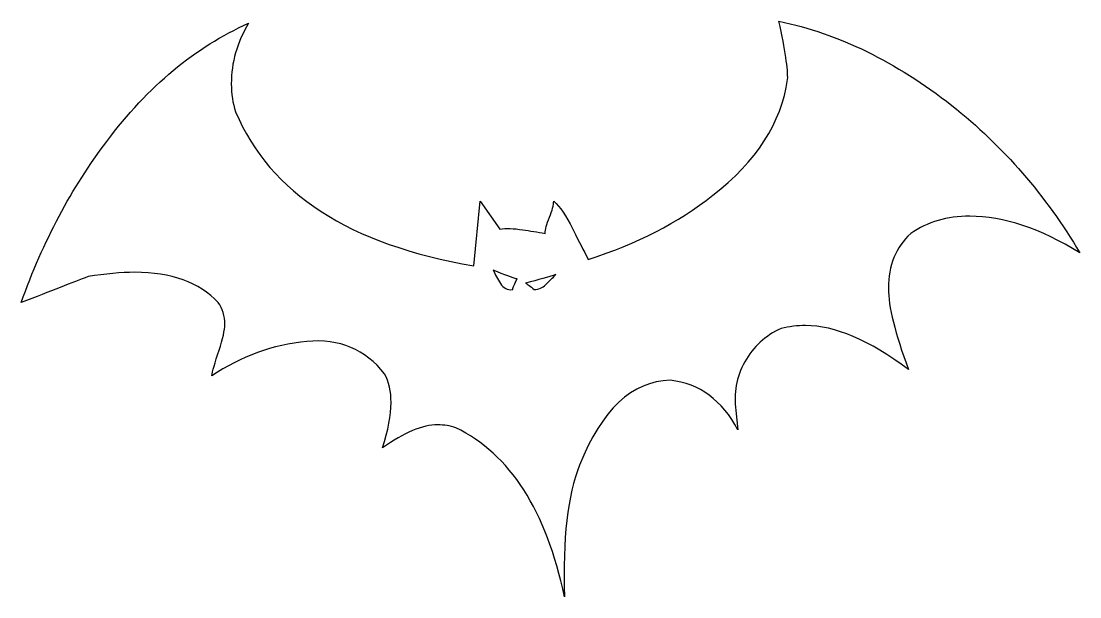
# Model space of a CAD drawing. Header units: centimetres. Extents: x -12.3 to 6.3, y -3.7 to 6.4.
import ezdxf

# ---------------------------------------------------------------- set-up
doc = ezdxf.new("R2010")
doc.units = ezdxf.units.CM
doc.header["$MEASUREMENT"] = 0
doc.layers.add('Layer 1', color=7, linetype='Continuous')

msp = doc.modelspace()

# ---------------------------------------------------------------- linework, layer by layer
at = {"layer": 'Layer 1'}
for points, knots in [([(1.00542, 6.41367), (1.11522, 5.90683), (1.16605, 5.56411), (1.15755, 5.38675), (1.15755, 5.38675), (1.04772, 4.6265), (0.60833, 3.9466), (-0.1604, 3.34698), (-0.1604, 3.34698), (-0.76855, 2.86541), (-1.49902, 2.48961), (-2.35231, 2.21919), (-2.35231, 2.21919), (-2.38609, 2.27848), (-2.47969, 2.46012), (-2.63178, 2.76407), (-2.63178, 2.76407), (-2.74161, 2.9837), (-2.85104, 3.14396), (-2.96085, 3.24528), (-2.96085, 3.24528), (-2.96086, 3.17773), (-2.98627, 3.0833), (-3.03692, 2.96085), (-3.03692, 2.96085), (-3.08759, 2.83839), (-3.113, 2.74313), (-3.11299, 2.6756), (-3.11299, 2.6756), (-3.24808, 2.70086), (-3.3789, 2.72224), (-3.50573, 2.73926), (-3.50573, 2.73926), (-3.66609, 2.76452), (-3.80106, 2.76868), (-3.91087, 2.75167), (-3.91087, 2.75167), (-3.91087, 2.75167), (-4.25318, 3.24528), (-4.25318, 3.24528), (-4.25318, 3.24528), (-4.25318, 3.24528), (-4.36728, 2.10509), (-4.36728, 2.10509), (-4.36728, 2.10509), (-6.55519, 2.47683), (-7.95279, 3.38089), (-8.56092, 4.81707), (-8.56092, 4.81707), (-8.61171, 4.9689), (-8.63782, 5.13388), (-8.63782, 5.31151), (-8.63782, 5.31151), (-8.63782, 5.68298), (-8.53644, 6.03765), (-8.33355, 6.37563), (-8.33355, 6.37563), (-9.27141, 5.9616), (-10.10326, 5.26836), (-10.82973, 4.297), (-10.82973, 4.297), (-11.44637, 3.48597), (-11.94853, 2.54053), (-12.33702, 1.45934), (-12.33702, 1.45934), (-11.81319, 1.66222), (-11.42047, 1.8136), (-11.1588, 1.91492), (-11.1588, 1.91492), (-10.85461, 1.96544), (-10.58019, 1.99098), (-10.33529, 1.99099), (-10.33529, 1.99099), (-9.69312, 1.99098), (-9.20374, 1.81406), (-8.86602, 1.45934), (-8.86602, 1.45934), (-8.78998, 1.34952), (-8.75192, 1.22259), (-8.75192, 1.079), (-8.75192, 1.079), (-8.75192, 0.96918), (-8.78525, 0.81697), (-8.85279, 0.6226), (-8.85279, 0.6226), (-8.92885, 0.3947), (-8.97105, 0.24306), (-8.9793, 0.16702), (-8.9793, 0.16702), (-8.46423, 0.51323), (-7.90653, 0.71544), (-7.30663, 0.77473), (-7.30663, 0.77473), (-6.73227, 0.82526), (-6.27622, 0.635), (-5.93824, 0.20423), (-5.93824, 0.20423), (-5.8622, 0.06063), (-5.82415, -0.10824), (-5.82414, -0.30262), (-5.82414, -0.30262), (-5.82415, -0.52226), (-5.87497, -0.78806), (-5.97628, -1.1005), (-5.97628, -1.1005), (-5.59629, -0.83008), (-5.27106, -0.69453), (-5.00063, -0.69453), (-5.00063, -0.69453), (-4.89081, -0.69453), (-4.78527, -0.71177), (-4.68395, -0.74579), (-4.68395, -0.74579), (-3.72934, -1.21034), (-3.09165, -2.20271), (-2.77068, -3.72318), (-2.77068, -3.72318), (-2.80446, -2.70103), (-2.71559, -1.92861), (-2.50445, -1.40477), (-2.50445, -1.40477), (-2.11596, -0.4249), (-1.5838, 0.07336), (-0.90785, 0.09012), (-0.90785, 0.09012), (-0.39253, 0.03108), (0.00408, -0.25999), (0.28277, -0.78383), (0.28277, -0.78383), (0.28277, -0.78383), (0.24557, -0.44152), (0.24557, -0.44152), (0.24557, -0.44152), (0.20328, -0.13733), (0.25563, 0.14736), (0.40349, 0.41341), (0.40349, 0.41341), (0.55132, 0.67945), (0.76476, 0.87635), (1.04345, 1.00294), (1.04345, 1.00294), (1.18703, 1.03696), (1.33062, 1.05337), (1.47423, 1.05337), (1.47423, 1.05337), (1.98954, 1.05337), (2.59308, 0.79645), (3.28579, 0.28112), (3.28579, 0.28112), (3.04912, 0.91452), (2.93107, 1.39139), (2.93109, 1.71235), (2.93109, 1.71235), (2.93107, 2.10961), (3.06189, 2.43069), (3.32383, 2.6756), (3.32383, 2.6756), (3.6195, 2.87822), (3.96612, 2.97904), (4.36314, 2.97904), (4.36314, 2.97904), (4.96302, 2.97904), (5.60933, 2.76406), (6.30204, 2.33329), (6.30204, 2.33329), (5.71064, 3.33843), (4.95879, 4.20444), (4.04647, 4.93117), (4.04647, 4.93117), (3.06658, 5.69965), (2.05283, 6.19401), (1.00542, 6.41367)], [0, 0, 0, 0, 0.02272727, 0.02272727, 0.02272727, 0.02272727, 0.04545455, 0.04545455, 0.04545455, 0.04545455, 0.06818182, 0.06818182, 0.06818182, 0.06818182, 0.09090909, 0.09090909, 0.09090909, 0.09090909, 0.11363636, 0.11363636, 0.11363636, 0.11363636, 0.13636364, 0.13636364, 0.13636364, 0.13636364, 0.15909091, 0.15909091, 0.15909091, 0.15909091, 0.18181818, 0.18181818, 0.18181818, 0.18181818, 0.20454545, 0.20454545, 0.20454545, 0.20454545, 0.22727273, 0.22727273, 0.22727273, 0.22727273, 0.25, 0.25, 0.25, 0.25, 0.27272727, 0.27272727, 0.27272727, 0.27272727, 0.29545455, 0.29545455, 0.29545455, 0.29545455, 0.31818182, 0.31818182, 0.31818182, 0.31818182, 0.34090909, 0.34090909, 0.34090909, 0.34090909, 0.36363636, 0.36363636, 0.36363636, 0.36363636, 0.38636364, 0.38636364, 0.38636364, 0.38636364, 0.40909091, 0.40909091, 0.40909091, 0.40909091, 0.43181818, 0.43181818, 0.43181818, 0.43181818, 0.45454545, 0.45454545, 0.45454545, 0.45454545, 0.47727273, 0.47727273, 0.47727273, 0.47727273, 0.5, 0.5, 0.5, 0.5, 0.52272727, 0.52272727, 0.52272727, 0.52272727, 0.54545455, 0.54545455, 0.54545455, 0.54545455, 0.56818182, 0.56818182, 0.56818182, 0.56818182, 0.59090909, 0.59090909, 0.59090909, 0.59090909, 0.61363636, 0.61363636, 0.61363636, 0.61363636, 0.63636364, 0.63636364, 0.63636364, 0.63636364, 0.65909091, 0.65909091, 0.65909091, 0.65909091, 0.68181818, 0.68181818, 0.68181818, 0.68181818, 0.70454545, 0.70454545, 0.70454545, 0.70454545, 0.72727273, 0.72727273, 0.72727273, 0.72727273, 0.75, 0.75, 0.75, 0.75, 0.77272727, 0.77272727, 0.77272727, 0.77272727, 0.79545455, 0.79545455, 0.79545455, 0.79545455, 0.81818182, 0.81818182, 0.81818182, 0.81818182, 0.84090909, 0.84090909, 0.84090909, 0.84090909, 0.86363636, 0.86363636, 0.86363636, 0.86363636, 0.88636364, 0.88636364, 0.88636364, 0.88636364, 0.90909091, 0.90909091, 0.90909091, 0.90909091, 0.93181818, 0.93181818, 0.93181818, 0.93181818, 0.95454545, 0.95454545, 0.95454545, 0.95454545, 1, 1, 1, 1]), ([(-4.02497, 2.02902), (-3.82236, 1.94446), (-3.68266, 1.8939), (-3.6066, 1.87689), (-3.6066, 1.87689), (-3.64889, 1.79258), (-3.67443, 1.72899), (-3.68267, 1.68672), (-3.68267, 1.68672), (-3.77574, 1.67821), (-3.84782, 1.71472), (-3.89847, 1.79503), (-3.89847, 1.79503), (-3.94914, 1.87533), (-3.99121, 1.95297), (-4.02497, 2.02902)], [0, 0, 0, 0, 0.2, 0.2, 0.2, 0.2, 0.4, 0.4, 0.4, 0.4, 0.6, 0.6, 0.6, 0.6, 1, 1, 1, 1]), ([(-2.92282, 1.95296), (-2.98212, 1.89392), (-3.04143, 1.83517), (-3.10059, 1.77602), (-3.10059, 1.77602), (-3.15976, 1.71685), (-3.22655, 1.68671), (-3.30233, 1.68672), (-3.30233, 1.68672), (-3.37014, 1.74575), (-3.42153, 1.7838), (-3.45529, 1.80082), (-3.45529, 1.80082), (-3.22715, 1.85985), (-3.04966, 1.91067), (-2.92282, 1.95296)], [0, 0, 0, 0, 0.2, 0.2, 0.2, 0.2, 0.4, 0.4, 0.4, 0.4, 0.6, 0.6, 0.6, 0.6, 1, 1, 1, 1])]:
    msp.add_open_spline(points, degree=3, knots=knots, dxfattribs=at)

doc.saveas('drawing.dxf')
